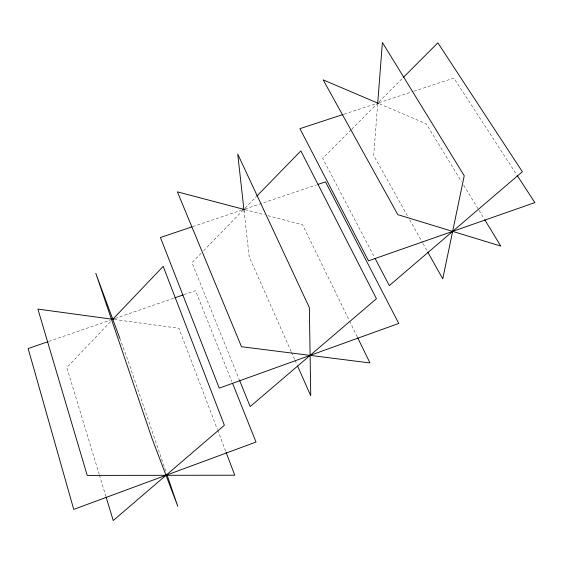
<?xml version="1.0" encoding="UTF-8"?>
<svg xmlns="http://www.w3.org/2000/svg" width="563" height="563" viewBox="0 0 563 563"><rect width="100%" height="100%" fill="white"/><g stroke="black" fill="none" stroke-linecap="round" stroke-linejoin="round"><path stroke-width="0.42" stroke-dasharray="2.81 2.11" d="M377.674 103.817L373.698 155.529L408.006 216.797M110.447 321.733L66.807 367.555L99.201 474.306M201.139 253.259L191.962 262.675L239.317 379.758M203.588 250.746L242.737 210.562M245.186 208.05L256.2 196.747M351.15 129.764L322.662 158.33L374.684 257.65M351.769 129.145L376.541 104.303M379.019 101.819L402.552 78.222M48.861 341.389L110.179 320.185M115.155 318.468L173.981 298.123M183.925 294.681L195.523 290.67L231.949 381.82M192.778 226.6L241.717 210.105M245.039 208.986L316.378 184.946M344.035 114.176L378.153 102.973M378.983 102.698L413.108 91.495M413.939 91.22L453.884 78.095L516.644 174.614M114.507 319.524L178.935 328.292L217.304 429.245M245.081 209.682L264.547 214.813M267.932 215.699L302.634 224.841L349.187 320.326M379.518 103.873L426.233 123.776L461.456 181.546M463.743 185.297L484.328 219.056M409.723 219.859L422.595 242.836M423.024 243.596L427.31 251.26M349.574 321.114L357.266 336.899M291.17 351.565L249.184 256.791L244.138 211.533M291.528 352.368L294.731 359.595M295.082 360.397L296.863 364.416M217.614 430.062L225.728 451.406M119.764 338.208L127.344 358.744L166.423 473.096M99.454 475.144L105.837 496.158"/><path stroke-width="0.84" d="M377.674 103.817L382.397 42.464L464.243 175.747L442.75 278.826L427.739 252.027M112.269 319.826L163.186 266.362L224.37 425.262L113.233 520.536L106.09 496.995M256.812 196.114L300.86 150.905L376.443 298.714L250.169 406.585L239.648 380.567M403.171 77.603L437.852 42.83L522.344 171.729L389.315 285.589L375.085 258.424M48.038 341.678L28.15 348.553L73.739 509.388L256.01 442.046L232.596 383.445M112.663 319.327L114.324 318.749M174.811 297.834L183.095 294.97M191.948 226.875L160.42 237.502L219.239 388.118L398.752 323.451L325.505 181.87L318.039 184.39M242.547 209.823L244.208 209.267M343.198 114.451L299.924 128.667L368.483 260.838L534.85 202.61L517.123 175.346M113.642 319.404L37.897 309.094L87.209 475.411L234.771 475.207L226.037 452.223M244.236 209.464L177.38 191.849L241.492 346.717L369.968 362.945L357.653 337.687M378.716 103.529L323.141 79.855L397.851 214.679L500.796 246.066L484.785 219.809M297.574 366.02L310.741 395.74L309.361 307.616L237.734 154.086L244.138 211.533M119.764 338.208L95.816 273.315L152.101 438.718L177.753 506.236L166.993 474.75"/></g></svg>
